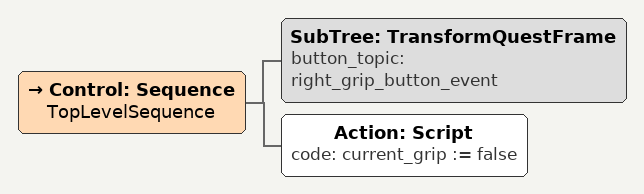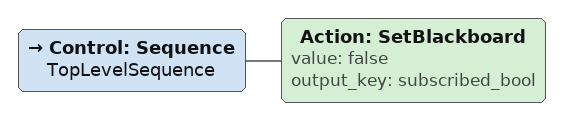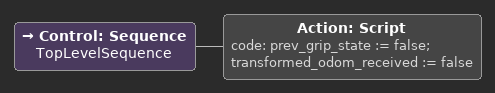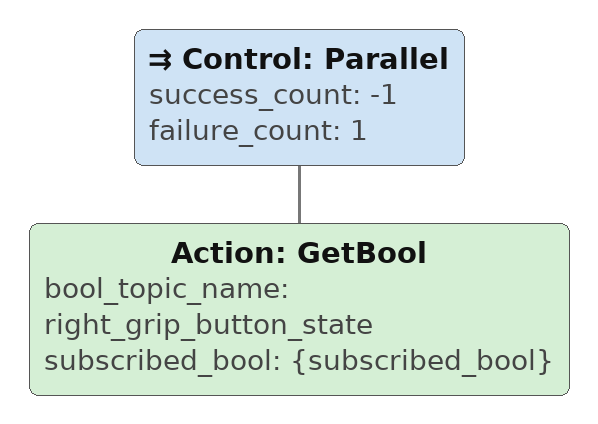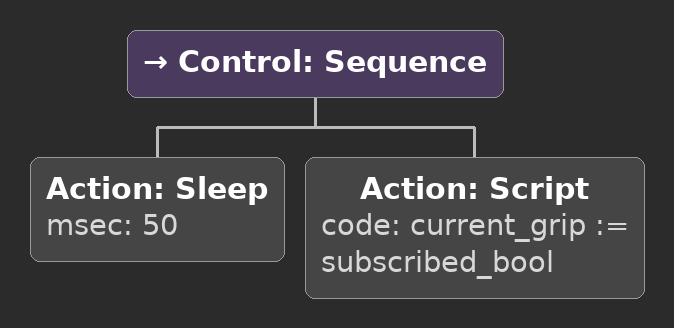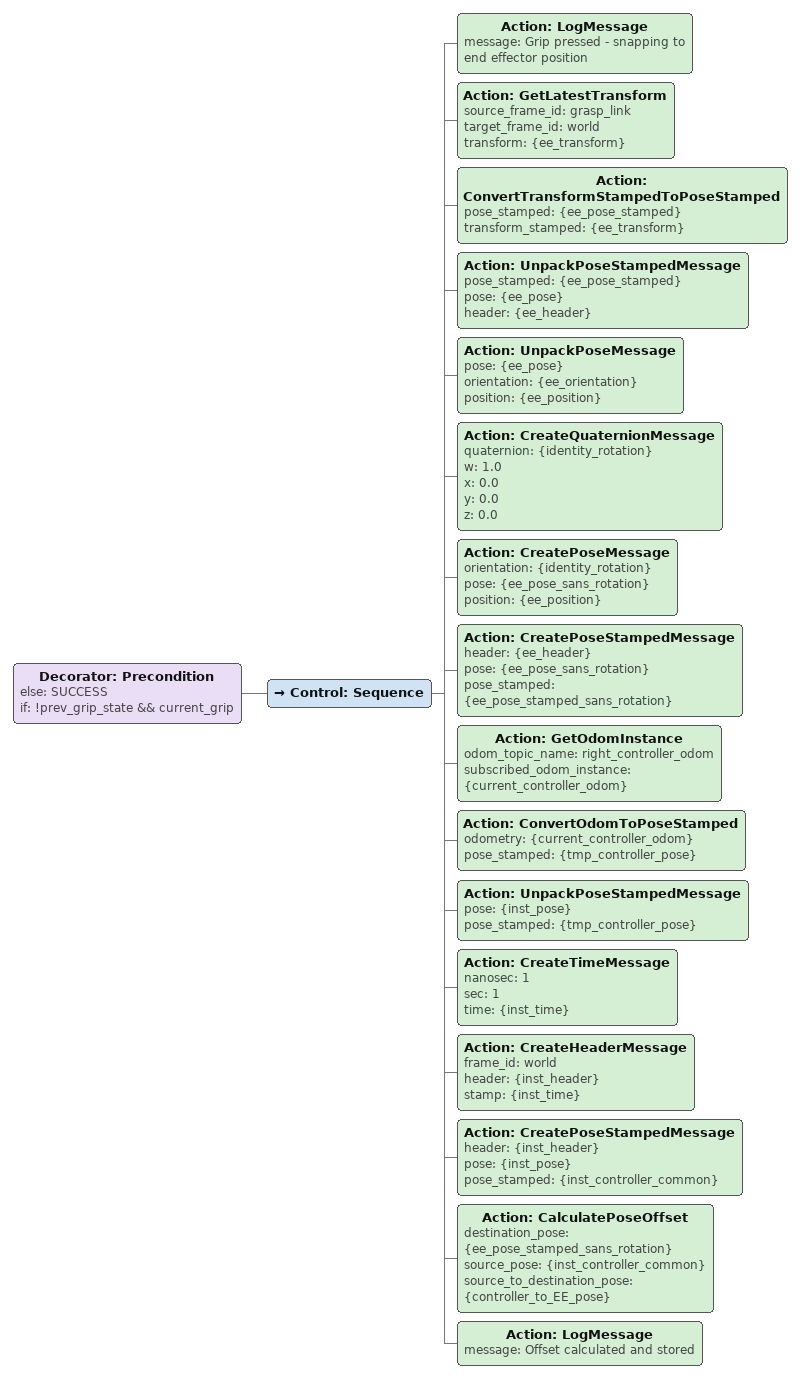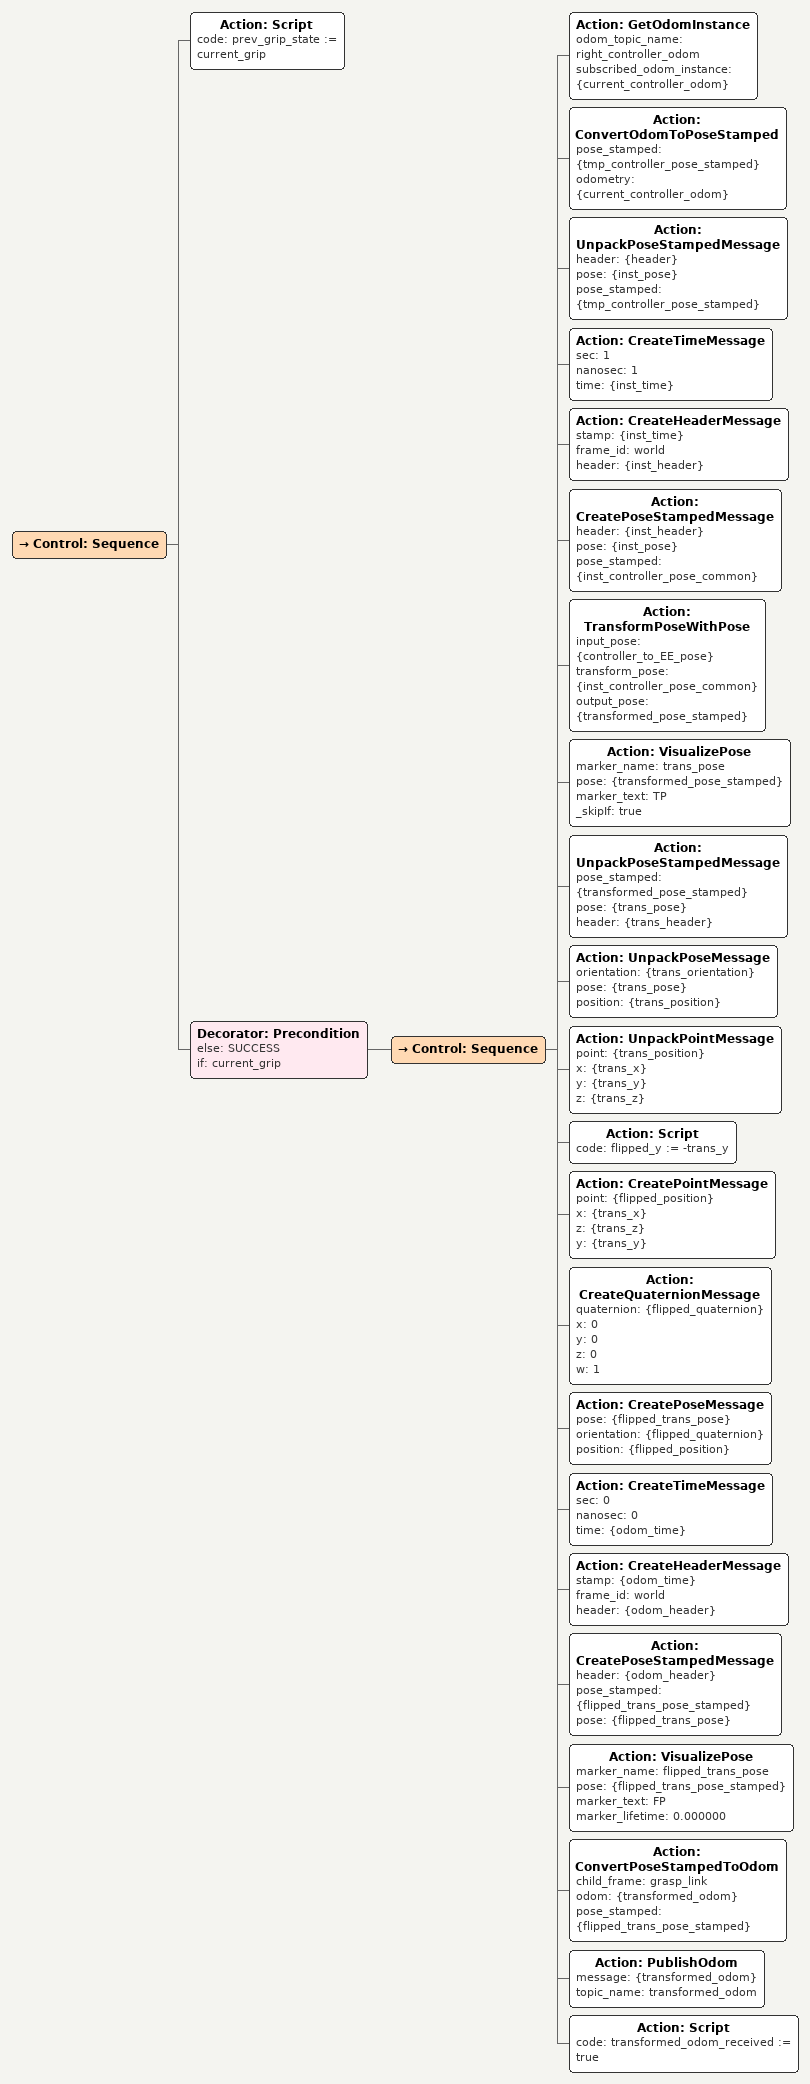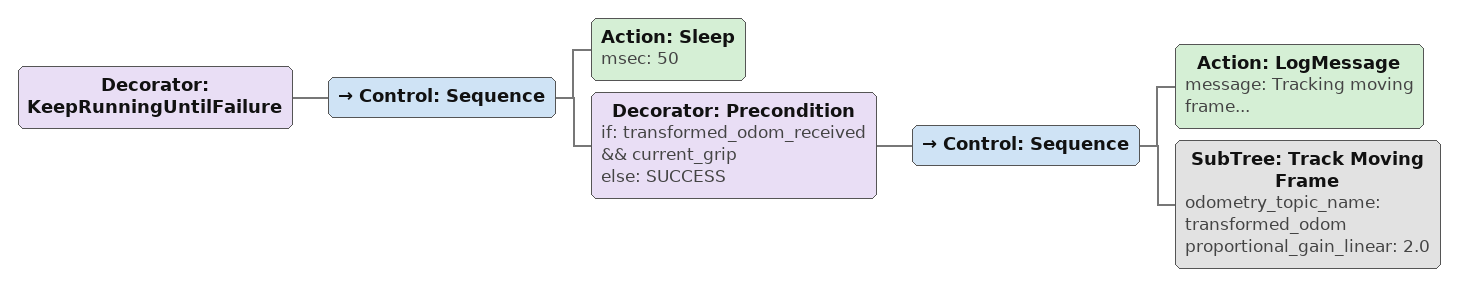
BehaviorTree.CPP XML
<Control ID="Sequence" name="TopLevelSequence">
  <!--Step 1: Wait for grip button press while capturing controller pose (in native controller frame) as zero point-->
  <!--This captures the EE pose ONCE at the moment the clutch is pressed-->
  <SubTree ID="TransformQuestFrame" button_topic="right_grip_button_event"/>
  <Action ID="Script" code="current_grip := false"/>
</Control>

<Control ID="Sequence" name="TopLevelSequence">
  <!--Step 2: While grip is held, continuously transform and publish using the captured offset-->
  <Action ID="SetBlackboard" value="false" output_key="subscribed_bool"/>
</Control>

<Control ID="Sequence" name="TopLevelSequence">
  <!--Initialize previous grip state and odom received flag as booleans-->
  <Action ID="Script" code="prev_grip_state := false; transformed_odom_received := false"/>
</Control>

<Control ID="Parallel" success_count="-1" failure_count="1">
  <!--Monitor grip button state continuously-->
  <Action ID="GetBool" bool_topic_name="right_grip_button_state" subscribed_bool="{subscribed_bool}"/>
</Control>

<Control ID="Sequence">
  <!--Small delay to let GetBool update-->
  <Action ID="Sleep" msec="50"/>
  <!--Store current grip state in a temp variable for comparison-->
  <Action ID="Script" code="current_grip := subscribed_bool"/>
</Control>

<Decorator ID="Precondition" else="SUCCESS" if="!prev_grip_state &amp;&amp; current_grip">
  <Control ID="Sequence">
    <Action ID="LogMessage" message="Grip pressed - snapping to end effector position"/>
    <!--Get current EE pose-->
    <Action ID="GetLatestTransform" source_frame_id="grasp_link" target_frame_id="world" transform="{ee_transform}"/>
    <Action ID="ConvertTransformStampedToPoseStamped" pose_stamped="{ee_pose_stamped}" transform_stamped="{ee_transform}"/>
    <!--Extract just the position (no rotation)-->
    <Action ID="UnpackPoseStampedMessage" pose_stamped="{ee_pose_stamped}" pose="{ee_pose}" header="{ee_header}"/>
    <Action ID="UnpackPoseMessage" pose="{ee_pose}" orientation="{ee_orientation}" position="{ee_position}"/>
    <!--Rebuild EE pose with identity rotation (position only)-->
    <Action ID="CreateQuaternionMessage" quaternion="{identity_rotation}" w="1.0" x="0.0" y="0.0" z="0.0"/>
    <Action ID="CreatePoseMessage" orientation="{identity_rotation}" pose="{ee_pose_sans_rotation}" position="{ee_position}"/>
    <Action ID="CreatePoseStampedMessage" header="{ee_header}" pose="{ee_pose_sans_rotation}" pose_stamped="{ee_pose_stamped_sans_rotation}"/>
    <!--Get current controller pose in common frame-->
    <Action ID="GetOdomInstance" odom_topic_name="right_controller_odom" subscribed_odom_instance="{current_controller_odom}"/>
    <Action ID="ConvertOdomToPoseStamped" odometry="{current_controller_odom}" pose_stamped="{tmp_controller_pose}"/>
    <Action ID="UnpackPoseStampedMessage" pose="{inst_pose}" pose_stamped="{tmp_controller_pose}"/>
    <Action ID="CreateTimeMessage" nanosec="1" sec="1" time="{inst_time}"/>
    <Action ID="CreateHeaderMessage" frame_id="world" header="{inst_header}" stamp="{inst_time}"/>
    <Action ID="CreatePoseStampedMessage" header="{inst_header}" pose="{inst_pose}" pose_stamped="{inst_controller_common}"/>
    <!--Calculate offset from controller to EE position-->
    <Action ID="CalculatePoseOffset" destination_pose="{ee_pose_stamped_sans_rotation}" source_pose="{inst_controller_common}" source_to_destination_pose="{controller_to_EE_pose}"/>
    <Action ID="LogMessage" message="Offset calculated and stored"/>
  </Control>
</Decorator>

<Control ID="Sequence">
  <!--Update previous grip state AFTER the check-->
  <Action ID="Script" code="prev_grip_state := current_grip"/>
  <!--Only transform and track when grip is held-->
  <Decorator ID="Precondition" else="SUCCESS" if="current_grip">
    <Control ID="Sequence">
      <!--Get current controller odom-->
      <Action ID="GetOdomInstance" odom_topic_name="right_controller_odom" subscribed_odom_instance="{current_controller_odom}"/>
      <Action ID="ConvertOdomToPoseStamped" pose_stamped="{tmp_controller_pose_stamped}" odometry="{current_controller_odom}"/>
      <Action ID="UnpackPoseStampedMessage" header="{header}" pose="{inst_pose}" pose_stamped="{tmp_controller_pose_stamped}"/>
      <Action ID="CreateTimeMessage" sec="1" nanosec="1" time="{inst_time}"/>
      <Action ID="CreateHeaderMessage" stamp="{inst_time}" frame_id="world" header="{inst_header}"/>
      <Action ID="CreatePoseStampedMessage" header="{inst_header}" pose="{inst_pose}" pose_stamped="{inst_controller_pose_common}"/>
      <!--Transform controller pose by the offset to get target in EE frame-->
      <Action ID="TransformPoseWithPose" input_pose="{controller_to_EE_pose}" transform_pose="{inst_controller_pose_common}" output_pose="{transformed_pose_stamped}"/>
      <Action ID="VisualizePose" marker_name="trans_pose" pose="{transformed_pose_stamped}" marker_text="TP" _skipIf="true"/>
      <!--Unpack pose to fix inverted X axis-->
      <Action ID="UnpackPoseStampedMessage" pose_stamped="{transformed_pose_stamped}" pose="{trans_pose}" header="{trans_header}"/>
      <Action ID="UnpackPoseMessage" orientation="{trans_orientation}" pose="{trans_pose}" position="{trans_position}"/>
      <!--Unpack position, negate X, rebuild-->
      <Action ID="UnpackPointMessage" point="{trans_position}" x="{trans_x}" y="{trans_y}" z="{trans_z}"/>
      <Action ID="Script" code="flipped_y := -trans_y"/>
      <Action ID="CreatePointMessage" point="{flipped_position}" x="{trans_x}" z="{trans_z}" y="{trans_y}"/>
      <!--Use identity quaternion (no rotation) - will fix this later-->
      <Action ID="CreateQuaternionMessage" quaternion="{flipped_quaternion}" x="0" y="0" z="0" w="1"/>
      <Action ID="CreatePoseMessage" pose="{flipped_trans_pose}" orientation="{flipped_quaternion}" position="{flipped_position}"/>
      <!--Create header with explicit frame_id for the odom message-->
      <Action ID="CreateTimeMessage" sec="0" nanosec="0" time="{odom_time}"/>
      <Action ID="CreateHeaderMessage" stamp="{odom_time}" frame_id="world" header="{odom_header}"/>
      <Action ID="CreatePoseStampedMessage" header="{odom_header}" pose_stamped="{flipped_trans_pose_stamped}" pose="{flipped_trans_pose}"/>
      <Action ID="VisualizePose" marker_name="flipped_trans_pose" pose="{flipped_trans_pose_stamped}" marker_text="FP" marker_lifetime="0.000000"/>
      <!--Publish transformed odom for Track Moving Frame to consume-->
      <Action ID="ConvertPoseStampedToOdom" child_frame="grasp_link" odom="{transformed_odom}" pose_stamped="{flipped_trans_pose_stamped}"/>
      <Action ID="PublishOdom" message="{transformed_odom}" topic_name="transformed_odom"/>
      <!--Set flag that we have published odom (as boolean)-->
      <Action ID="Script" code="transformed_odom_received := true"/>
    </Control>
  </Decorator>
</Control>

<Decorator ID="KeepRunningUntilFailure">
  <Control ID="Sequence">
    <!--Small delay to sync with main loop updates-->
    <Action ID="Sleep" msec="50"/>
    <!--Only track when we have data AND grip is currently held-->
    <Decorator ID="Precondition" if="transformed_odom_received &amp;&amp; current_grip" else="SUCCESS">
      <Control ID="Sequence">
        <Action ID="LogMessage" message="Tracking moving frame..."/>
        <!--Pass the actual topic name "transformed_odom" - the subtree subscribes internally-->
        <SubTree ID="Track Moving Frame" odometry_topic_name="transformed_odom" proportional_gain_linear="2.0"/>
      </Control>
    </Decorator>
  </Control>
</Decorator>
